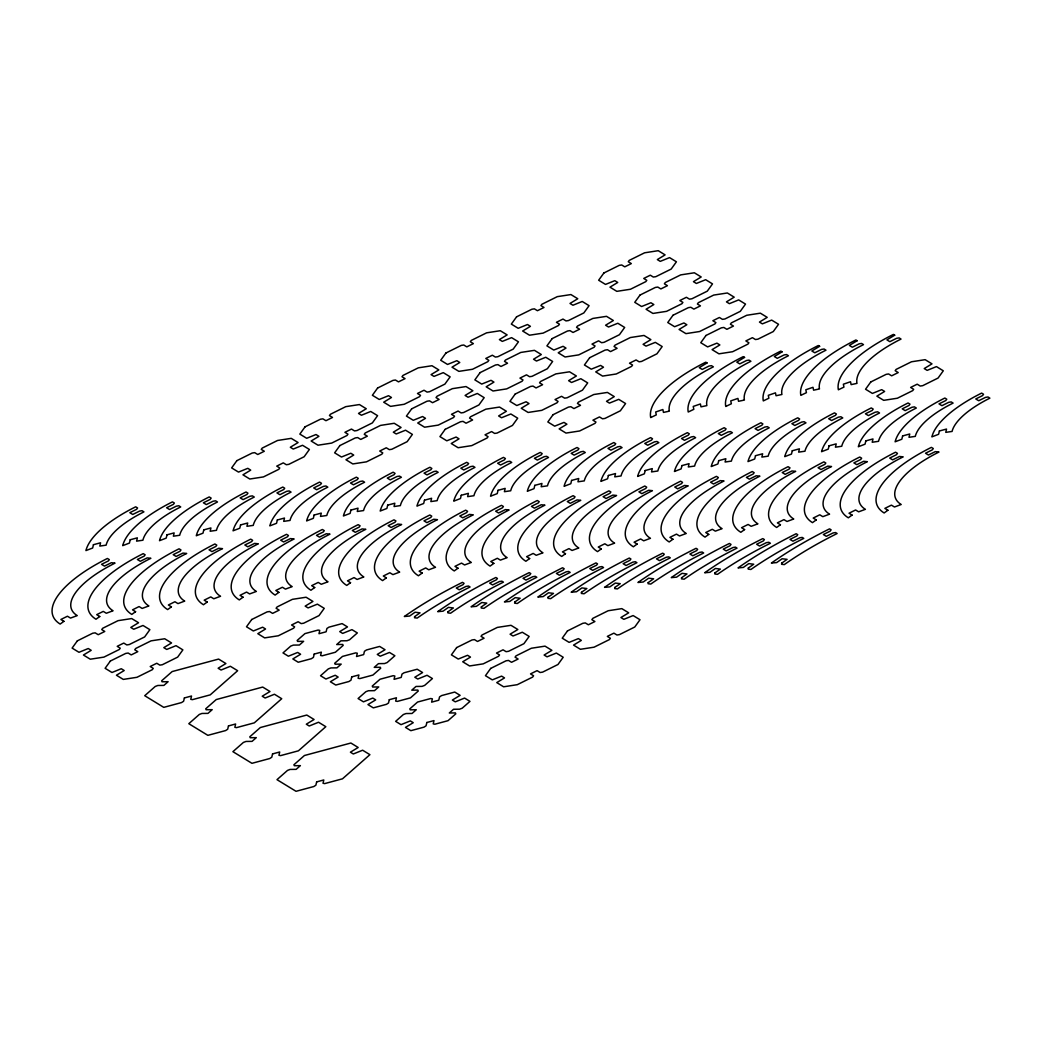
<?xml version="1.0" encoding="UTF-8"?>
<svg xmlns="http://www.w3.org/2000/svg" width="1042" height="1042" viewBox="0 0 1042 1042"><rect width="100%" height="100%" fill="white"/><g stroke="black" fill="none" stroke-linecap="round" stroke-linejoin="round"><path stroke-width="1.5" d="M414.599 616.643L414.534 617.75L417.204 618.075A198.358 73.344 -20.2 0 1 470.085 586.998L468.509 586.034L466.035 586.412L459.209 589.798L456.279 588.001L463.104 584.627L464.055 583.312L462.466 582.348A218.091 80.638 -20.2 0 0 404.335 616.512L409.649 616.043L415.068 612.227L420.017 612.839L414.599 616.643M447.969 611.784L447.904 612.891L450.574 613.217A198.358 73.344 -20.2 0 1 503.455 582.139L501.879 581.175L499.405 581.553L492.579 584.94L489.649 583.142L496.474 579.756L497.425 578.453L495.836 577.476A218.091 80.638 -20.2 0 0 437.705 611.654L443.019 611.185L448.438 607.369L453.387 607.968L447.969 611.784M481.339 606.926L481.274 608.033L483.944 608.359A198.358 73.344 -20.2 0 1 536.825 577.281L535.249 576.317L532.775 576.695L525.95 580.081L523.019 578.284L529.844 574.897L530.795 573.582L529.206 572.618A218.091 80.638 -20.2 0 0 471.075 606.796L476.389 606.327L481.808 602.51L486.757 603.11L481.339 606.926M514.709 602.068L514.644 603.175L517.314 603.5A198.358 73.344 -20.2 0 1 570.195 572.423L568.619 571.446L566.145 571.837L559.32 575.21L556.389 573.426L563.214 570.039L564.165 568.724L562.576 567.76A218.091 80.638 -20.2 0 0 504.445 601.924L509.759 601.455L515.178 597.652L520.127 598.251L514.709 602.068M548.079 597.196L548.014 598.316L550.684 598.642A198.358 73.344 -20.2 0 1 603.565 567.551L601.989 566.587L599.515 566.965L592.69 570.352L589.759 568.554L596.584 565.181L597.535 563.865L595.946 562.901A218.091 80.638 -20.2 0 0 537.815 597.066L543.129 596.597L548.535 592.781L553.497 593.393L548.079 597.196M581.449 592.338L581.384 593.445L584.054 593.771A198.358 73.344 -20.2 0 1 636.936 562.693L635.346 561.729L632.885 562.107L626.06 565.493L623.129 563.696L629.954 560.309L630.892 559.007L629.316 558.043A218.091 80.638 -20.2 0 0 571.185 592.208L576.5 591.739L581.905 587.922L586.867 588.535L581.449 592.338M614.819 587.48L614.754 588.587L617.424 588.912A198.358 73.344 -20.2 0 1 670.306 557.835L668.717 556.871L666.255 557.249L659.43 560.635L656.499 558.838L663.324 555.451L664.262 554.149L662.686 553.172A218.091 80.638 -20.2 0 0 604.555 587.349L609.857 586.88L615.275 583.064L620.237 583.663L614.819 587.48M648.189 582.621L648.124 583.728L650.794 584.054A198.358 73.344 -20.2 0 1 703.676 552.976L702.087 552.013L699.625 552.39L692.8 555.777L689.869 553.979L696.694 550.593L697.632 549.277L696.056 548.313A218.091 80.638 -20.2 0 0 637.925 582.491L643.227 582.009L648.645 578.206L653.608 578.805L648.189 582.621M681.559 577.763L681.494 578.87L684.164 579.196A198.358 73.344 -20.2 0 1 737.046 548.118L735.457 547.141L732.995 547.532L726.17 550.905L723.239 549.121L730.064 545.734L731.002 544.419L729.426 543.455A218.091 80.638 -20.2 0 0 671.282 577.62L676.597 577.151L682.015 573.347L686.978 573.947L681.559 577.763M714.929 572.892L714.864 573.999L717.534 574.324A198.358 73.344 -20.2 0 1 770.416 543.247L768.827 542.283L766.365 542.661L759.54 546.047L756.609 544.25L763.434 540.876L764.372 539.561L762.796 538.597A218.091 80.638 -20.2 0 0 704.653 572.761L709.967 572.292L715.385 568.476L720.348 569.088L714.929 572.892M748.299 568.033L748.234 569.14L750.904 569.466A198.358 73.344 -20.2 0 1 803.786 538.388L802.197 537.425L799.735 537.802L792.91 541.189L789.979 539.391L796.804 536.005L797.742 534.702L796.166 533.725A218.091 80.638 -20.2 0 0 738.023 567.903L743.337 567.434L748.755 563.618L753.718 564.217L748.299 568.033M781.669 563.175L781.604 564.282L784.274 564.608A198.358 73.344 -20.2 0 1 837.143 533.53L835.567 532.566L833.105 532.944L826.28 536.33L823.349 534.533L830.174 531.146L831.112 529.831L829.536 528.867A218.091 80.638 -20.2 0 0 771.393 563.045L776.707 562.576L782.125 558.759L787.088 559.359L781.669 563.175M93.428 544.706L92.66 548.014L85.952 550.58A89.417 33.057 -20.2 0 1 135.681 506.816L137.583 507.988L136.632 509.304L129.807 512.677L132.738 514.474L139.576 511.088L142.038 510.71L143.939 511.882A68.017 25.151 -20.2 0 0 106.115 545.161L99.811 546.086L100.579 542.778L93.428 544.706M130.211 539.756L129.429 543.064L122.735 545.643A89.417 33.057 -20.2 0 1 172.464 501.879L174.366 503.039L173.415 504.354L166.59 507.741L169.52 509.525L176.345 506.151L178.82 505.761L180.722 506.933A68.017 25.151 -20.2 0 0 142.897 540.225L136.593 541.137L137.362 537.841L130.211 539.756M166.994 534.82L166.212 538.115L159.517 540.694A89.417 33.057 -20.2 0 1 209.247 496.93L211.148 498.102L210.197 499.405L203.372 502.791L206.303 504.588L213.128 501.202L215.603 500.824L217.504 501.983A68.017 25.151 -20.2 0 0 179.68 535.275L173.376 536.2L174.144 532.892L166.994 534.82M203.776 529.87L202.995 533.178L196.3 535.757A89.417 33.057 -20.2 0 1 246.016 491.993L247.931 493.153L246.98 494.468L240.155 497.842L243.086 499.639L249.911 496.252L252.385 495.875L254.287 497.047A68.017 25.151 -20.2 0 0 216.462 530.326L210.145 531.251L210.927 527.942L203.776 529.87M184.382 697.945L183.6 701.253L181.555 702.568L163.763 707.362L144.721 695.704L155.232 686.47L157.837 685.48L163.894 685.402L168.114 681.689L162.057 681.768L161.64 680.817L172.151 671.569L218.612 659.078L225.906 663.546L218.13 668.235L221.06 670.032L230.36 666.268L237.641 670.722L210.224 694.871L192.418 699.651L190.764 699.325L191.533 696.017L184.382 697.945M240.559 524.921L239.777 528.229L233.082 530.808A89.417 33.057 -20.2 0 1 282.799 487.044L284.7 488.203L283.763 489.519L276.938 492.905L279.868 494.703L286.693 491.316L289.155 490.938L291.07 492.098A68.017 25.151 -20.2 0 0 253.245 525.389L246.928 526.301L247.709 523.006L240.559 524.921M228.472 725.922L227.69 729.231L225.645 730.559L207.853 735.339L188.81 723.695L199.322 714.447L201.927 713.457L207.97 713.379L212.203 709.667L206.147 709.745L205.73 708.794L216.241 699.56L262.701 687.069L269.995 691.523L262.219 696.212L265.15 698.01L274.45 694.246L281.731 698.713L254.313 722.848L236.508 727.629L234.854 727.303L235.622 723.995L228.472 725.922M277.328 519.984L276.56 523.292L269.865 525.858A89.417 33.057 -20.2 0 1 319.581 482.094L321.483 483.267L320.545 484.569L313.72 487.956L316.651 489.753L323.476 486.367L325.938 485.989L327.839 487.148A68.017 25.151 -20.2 0 0 290.028 520.44L283.711 521.365L284.492 518.056L277.328 519.984M314.111 515.035L313.342 518.343L306.635 520.922A89.417 33.057 -20.2 0 1 356.364 477.158L358.266 478.317L357.328 479.633L350.503 483.019L353.433 484.804L360.258 481.417L362.72 481.039L364.622 482.212A68.017 25.151 -20.2 0 0 326.81 515.49L320.493 516.415L321.275 513.107L314.111 515.035M272.561 753.913L271.78 757.208L269.735 758.537L251.943 763.317L232.9 751.673L243.411 742.425L246.016 741.448L252.06 741.37L256.293 737.645L250.236 737.723L249.82 736.785L260.331 727.537L306.791 715.046L314.085 719.501L306.309 724.203L309.24 726L318.539 722.236L325.82 726.691L298.403 750.826L280.598 755.619L278.943 755.294L279.712 751.985L272.561 753.913M314.202 654.076L313.421 657.372L311.376 658.7L298.22 662.243L292.841 658.948L300.604 654.246L297.673 652.448L288.387 656.213L282.994 652.917L290.757 646.092L293.375 645.102L299.419 645.024L303.639 641.312L297.595 641.39L297.178 640.439L304.941 633.614L318.084 630.071L319.751 630.397L318.982 633.705L326.133 631.791L326.901 628.482L328.959 627.154L342.102 623.611L347.494 626.919L339.718 631.608L342.662 633.406L351.949 629.642L357.341 632.937L349.578 639.762L346.96 640.752L340.916 640.83L336.696 644.542L342.74 644.464L343.157 645.415L335.394 652.24L322.252 655.783L320.584 655.457L321.353 652.149L314.202 654.076M350.893 510.085L350.125 513.393L343.417 515.972A89.417 33.057 -20.2 0 1 393.147 472.208L395.048 473.368L394.11 474.683L387.272 478.07L390.216 479.867L397.041 476.481L399.503 476.103L401.404 477.262A68.017 25.151 -20.2 0 0 363.58 510.554L357.276 511.479L358.044 508.17L350.893 510.085M316.651 781.891L315.869 785.199L313.824 786.528L296.032 791.308L276.99 779.663L287.501 770.416L290.106 769.426L296.149 769.348L300.383 765.636L294.326 765.714L293.909 764.763L304.42 755.515L350.88 743.024L358.174 747.492L350.399 752.181L353.329 753.978L362.629 750.214L369.91 754.668L342.492 778.817L324.687 783.597L323.033 783.271L323.801 779.963L316.651 781.891M387.676 505.149L386.895 508.457L380.2 511.023A89.417 33.057 -20.2 0 1 429.929 467.259L431.831 468.431L430.88 469.734L424.055 473.12L426.986 474.918L433.811 471.531L436.285 471.153L438.187 472.313A68.017 25.151 -20.2 0 0 400.362 505.604L394.058 506.529L394.827 503.221L387.676 505.149M351.74 676.883L350.972 680.192L348.914 681.52L335.771 685.05L330.379 681.755L338.155 677.066L335.224 675.268L325.925 679.032L320.545 675.737L328.308 668.899L330.913 667.922L336.957 667.844L341.19 664.119L335.133 664.197L334.716 663.259L342.479 656.421L355.635 652.891L357.302 653.217L356.52 656.525L363.671 654.597L364.453 651.289L366.497 649.961L379.653 646.431L385.032 649.726L377.269 654.428L380.2 656.213L389.487 652.448L394.879 655.744L387.116 662.582L384.511 663.559L378.454 663.637L374.234 667.362L380.278 667.284L380.695 668.222L372.932 675.06L359.79 678.589L358.122 678.264L358.904 674.956L351.74 676.883M424.459 500.199L423.677 503.507L416.982 506.086A89.417 33.057 -20.2 0 1 466.712 462.322L468.613 463.482L467.663 464.797L460.838 468.184L463.768 469.968L470.593 466.595L473.068 466.204L474.97 467.376A68.017 25.151 -20.2 0 0 437.145 500.655L430.841 501.58L431.609 498.271L424.459 500.199M389.291 699.703L388.51 702.998L386.465 704.327L373.31 707.87L367.93 704.574L375.693 699.872L372.762 698.075L363.476 701.839L358.083 698.544L365.846 691.719L368.451 690.729L374.508 690.651L378.728 686.938L372.684 687.017L372.268 686.066L380.03 679.241L393.173 675.698L394.84 676.024L394.058 679.332L401.222 677.417L401.991 674.109L404.049 672.78L417.191 669.238L422.583 672.546L414.807 677.235L417.738 679.032L427.038 675.268L432.417 678.563L424.667 685.389L422.049 686.378L416.005 686.457L411.772 690.169L417.829 690.091L418.246 691.041L410.483 697.866L397.328 701.409L395.673 701.084L396.442 697.775L389.291 699.703M461.241 495.263L460.46 498.558L453.765 501.137A89.417 33.057 -20.2 0 1 503.494 457.373L505.396 458.532L504.445 459.848L497.62 463.234L500.551 465.032L507.376 461.645L509.851 461.267L511.752 462.427A68.017 25.151 -20.2 0 0 473.928 495.718L467.624 496.643L468.392 493.335L461.241 495.263M426.829 722.51L426.061 725.818L424.003 727.147L410.861 730.676L405.468 727.381L413.244 722.692L410.314 720.895L401.014 724.659L395.634 721.364L403.384 714.525L406.002 713.549L412.046 713.47L416.279 709.745L410.222 709.823L409.806 708.886L417.568 702.048L430.724 698.518L432.378 698.843L431.609 702.152L438.76 700.224L439.542 696.916L441.587 695.587L454.742 692.057L460.121 695.353L452.358 700.055L455.289 701.839L464.576 698.075L469.968 701.37L462.205 708.208L459.6 709.185L453.544 709.263L449.323 712.988L455.367 712.91L455.784 713.848L448.021 720.686L434.879 724.216L433.212 723.89L433.993 720.582L426.829 722.51M498.024 490.313L497.242 493.621L490.548 496.187A89.417 33.057 -20.2 0 1 540.264 452.423L542.179 453.596L541.228 454.911L534.403 458.285L537.333 460.082L544.158 456.696L546.62 456.318L548.535 457.477A68.017 25.151 -20.2 0 0 510.71 490.769L504.393 491.694L505.175 488.385L498.024 490.313M534.793 485.364L534.025 488.672L527.33 491.251A89.417 33.057 -20.2 0 1 577.047 447.487L578.948 448.646L578.01 449.962L571.185 453.348L574.116 455.133L580.941 451.759L583.403 451.368L585.304 452.541A68.017 25.151 -20.2 0 0 547.493 485.832L541.176 486.744L541.957 483.449L534.793 485.364M571.576 480.427L570.808 483.722L564.113 486.301A89.417 33.057 -20.2 0 1 613.829 442.537L615.731 443.71L614.793 445.012L607.968 448.399L610.899 450.196L617.724 446.81L620.185 446.432L622.087 447.591A68.017 25.151 -20.2 0 0 584.275 480.883L577.958 481.808L578.74 478.499L571.576 480.427M608.359 475.478L607.59 478.786L600.882 481.365A89.417 33.057 -20.2 0 1 650.612 437.601L652.513 438.76L651.576 440.076L644.751 443.449L647.681 445.247L654.506 441.86L656.968 441.482L658.87 442.655A68.017 25.151 -20.2 0 0 621.058 475.933L614.741 476.858L615.522 473.55L608.359 475.478M645.141 470.528L644.373 473.836L637.665 476.415A89.417 33.057 -20.2 0 1 687.394 432.651L689.296 433.811L688.345 435.126L681.52 438.513L684.451 440.31L691.276 436.924L693.751 436.546L695.652 437.705A68.017 25.151 -20.2 0 0 657.828 470.997L651.524 471.909L652.292 468.613L645.141 470.528M681.924 465.592L681.142 468.9L674.448 471.466A89.417 33.057 -20.2 0 1 724.177 427.702L726.079 428.874L725.128 430.177L718.303 433.563L721.233 435.361L728.058 431.974L730.533 431.596L732.435 432.756A68.017 25.151 -20.2 0 0 694.61 466.048L688.306 466.972L689.075 463.664L681.924 465.592M718.706 460.642L717.925 463.95L711.23 466.529A89.417 33.057 -20.2 0 1 760.96 422.765L762.861 423.925L761.91 425.24L755.085 428.627L758.016 430.411L764.841 427.025L767.316 426.647L769.217 427.819A68.017 25.151 -20.2 0 0 731.393 461.098L725.089 462.023L725.857 458.714L718.706 460.642M755.489 455.693L754.708 459.001L748.013 461.58A89.417 33.057 -20.2 0 1 797.729 417.816L799.644 418.975L798.693 420.291L791.868 423.677L794.799 425.475L801.624 422.088L804.098 421.71L806 422.87A68.017 25.151 -20.2 0 0 768.175 456.162L761.858 457.086L762.64 453.778L755.489 455.693M792.272 450.756L791.49 454.065L784.795 456.63A89.417 33.057 -20.2 0 1 834.512 412.866L836.413 414.039L835.476 415.341L828.651 418.728L831.581 420.525L838.406 417.139L840.868 416.761L842.783 417.92A68.017 25.151 -20.2 0 0 804.958 451.212L798.641 452.137L799.422 448.828L792.272 450.756M829.041 445.807L828.273 449.115L821.578 451.694A89.417 33.057 -20.2 0 1 871.294 407.93L873.196 409.089L872.258 410.405L865.433 413.791L868.364 415.576L875.189 412.202L877.651 411.811L879.552 412.984A68.017 25.151 -20.2 0 0 841.741 446.263L835.423 447.187L836.205 443.879L829.041 445.807M865.824 440.87L865.055 444.166L858.347 446.744A89.417 33.057 -20.2 0 1 908.077 402.98L909.979 404.14L909.041 405.455L902.216 408.842L905.146 410.639L911.971 407.253L914.433 406.875L916.335 408.034A68.017 25.151 -20.2 0 0 878.523 441.326L872.206 442.251L872.988 438.942L865.824 440.87M902.606 435.921L901.838 439.229L895.13 441.795A89.417 33.057 -20.2 0 1 944.86 398.031L946.761 399.203L945.81 400.519L938.985 403.892L941.929 405.69L948.754 402.303L951.216 401.925L953.117 403.085A68.017 25.151 -20.2 0 0 915.293 436.377L908.989 437.301L909.757 433.993L902.606 435.921M939.389 430.971L938.608 434.28L931.913 436.858A89.417 33.057 -20.2 0 1 981.642 393.095L983.544 394.254L982.593 395.569L975.768 398.956L978.698 400.74L985.524 397.367L987.998 396.976L989.9 398.148A68.017 25.151 -20.2 0 0 952.075 431.44L945.771 432.352L946.54 429.057L939.389 430.971M63.927 621.345L60.162 624.054A98.638 36.47 -20.2 0 1 107.417 558.46L109.319 559.632L108.381 560.935L101.556 564.321L104.487 566.119L111.312 562.732L115.037 563.123A78.918 29.176 -20.2 0 0 77.238 615.601L70.504 618.088L67.456 616.226L60.879 619.482L63.927 621.345M77.355 640.843L72.119 648.098L78.971 652.292L88.27 648.528L91.201 650.325L83.425 655.027L90.276 659.208L103.939 657.111L119.296 649.492L120.247 648.189L117.199 646.327L123.764 643.07L126.811 644.933L129.286 644.542L144.643 636.936L149.866 629.668L143.014 625.474L133.728 629.238L130.797 627.453L138.56 622.751L131.709 618.557L118.046 620.667L102.689 628.274L101.751 629.589L104.786 631.452L98.222 634.708L95.174 632.846L92.712 633.223L77.355 640.843M99.758 616.512L95.994 619.222A98.638 36.47 -20.2 0 1 143.236 553.641L145.151 554.8L144.2 556.115L137.375 559.489L140.305 561.286L147.13 557.9L150.856 558.291A78.918 29.176 -20.2 0 0 113.057 610.768L106.323 613.256L103.275 611.394L96.711 614.65L99.758 616.512M236.873 460.642L231.65 467.91L238.501 472.091L247.788 468.327L250.718 470.124L242.955 474.826L249.806 479.02L263.47 476.91L278.826 469.304L279.764 467.988L276.729 466.126L283.294 462.869L286.342 464.732L288.803 464.354L304.16 456.735L309.396 449.467L302.545 445.286L293.245 449.05L290.314 447.252L298.09 442.55L291.239 438.356L277.576 440.466L262.219 448.086L261.268 449.389L264.316 451.251L257.752 454.507L254.704 452.645L252.229 453.023L236.873 460.642M135.577 611.693L131.813 614.402A98.638 36.47 -20.2 0 1 179.068 548.808L180.969 549.968L180.019 551.283L173.193 554.67L176.137 556.454L182.962 553.081L186.674 553.458A78.918 29.176 -20.2 0 0 148.876 605.936L142.142 608.437L139.107 606.561L132.529 609.831L135.577 611.693M110.361 661.032L105.125 668.3L111.976 672.494L121.276 668.73L124.206 670.527L116.43 675.216L123.282 679.41L136.945 677.3L152.301 669.693L153.252 668.378L150.204 666.515L156.769 663.259L159.817 665.122L162.291 664.744L177.648 657.124L182.871 649.869L176.02 645.675L166.733 649.44L163.802 647.642L171.565 642.953L164.714 638.759L151.051 640.856L135.694 648.476L134.757 649.791L137.804 651.654L131.227 654.91L128.179 653.047L125.717 653.425L110.361 661.032M171.409 606.861L167.645 609.57A98.638 36.47 -20.2 0 1 214.886 543.976L216.788 545.135L215.85 546.451L209.025 549.837L211.956 551.622L218.781 548.248L222.506 548.639A78.918 29.176 -20.2 0 0 184.708 601.104L177.974 603.605L174.926 601.742L168.361 604.998L171.409 606.861M305.072 426.829L299.835 434.097L306.687 438.291L315.986 434.527L318.917 436.324L311.141 441.013L317.992 445.208L331.656 443.097L347.012 435.491L347.963 434.175L344.915 432.313L351.48 429.057L354.527 430.919L357.002 430.541L372.359 422.922L377.582 415.667L370.731 411.473L361.444 415.237L358.513 413.44L366.276 408.751L359.425 404.557L345.762 406.654L330.405 414.273L329.467 415.589L332.515 417.451L325.938 420.707L322.89 418.845L320.428 419.223L305.072 426.829M207.228 602.029L203.464 604.738A98.638 36.47 -20.2 0 1 250.718 539.144L252.62 540.303L251.669 541.619L244.844 545.005L247.775 546.803L254.6 543.416L258.325 543.807A78.918 29.176 -20.2 0 0 220.526 596.271L213.792 598.772L210.758 596.91L204.18 600.166L207.228 602.029M377.621 388.015L372.385 395.27L379.236 399.464L388.536 395.7L391.466 397.497L383.69 402.186L390.542 406.38L404.205 404.283L419.561 396.663L420.512 395.348L417.464 393.485L424.029 390.229L427.077 392.092L429.551 391.714L444.908 384.107L450.131 376.839L443.28 372.645L433.993 376.409L431.062 374.612L438.825 369.923L431.974 365.729L418.311 367.839L402.954 375.446L402.017 376.761L405.064 378.624L398.487 381.88L395.439 380.017L392.977 380.395L377.621 388.015M339.874 445.572L334.638 452.827L341.489 457.021L350.789 453.257L353.72 455.054L345.944 459.743L352.808 463.937L366.458 461.84L381.815 454.221L382.766 452.905L379.718 451.043L386.282 447.786L389.33 449.649L391.805 449.271L407.162 441.665L412.385 434.397L405.533 430.203L396.247 433.967L393.316 432.183L401.079 427.481L394.228 423.286L380.564 425.397L365.208 433.003L364.27 434.319L367.318 436.181L360.74 439.437L357.693 437.575L355.231 437.953L339.874 445.572M243.046 597.196L239.295 599.905A98.638 36.47 -20.2 0 1 286.537 534.312L288.439 535.484L287.501 536.786L280.676 540.173L283.606 541.97L290.431 538.584L294.157 538.975A78.918 29.176 -20.2 0 0 256.358 591.439L249.624 593.94L246.576 592.077L240.012 595.334L243.046 597.196M251.721 619.508L246.498 626.776L253.349 630.97L262.636 627.206L265.567 629.003L257.804 633.692L264.655 637.886L278.318 635.776L293.675 628.17L294.612 626.854L291.578 624.992L298.142 621.735L301.19 623.598L303.652 623.22L319.008 615.601L324.244 608.346L317.393 604.152L308.093 607.916L305.163 606.118L312.939 601.429L306.087 597.235L292.424 599.332L277.068 606.952L276.117 608.268L279.165 610.13L272.6 613.386L269.552 611.524L267.078 611.901L251.721 619.508M445.937 353.004L440.701 360.258L447.552 364.453L456.852 360.688L459.782 362.486L452.007 367.175L458.871 371.369L472.521 369.272L487.877 361.652L488.828 360.337L485.78 358.474L492.358 355.218L495.393 357.08L497.868 356.703L513.224 349.096L518.447 341.828L511.596 337.634L502.309 341.398L499.378 339.601L507.141 334.912L500.29 330.718L486.627 332.828L471.271 340.434L470.333 341.75L473.381 343.613L466.803 346.869L463.768 345.006L461.293 345.384L445.937 353.004M278.878 592.364L275.114 595.073A98.638 36.47 -20.2 0 1 322.369 529.479L324.27 530.652L323.32 531.954L316.494 535.341L319.425 537.138L326.25 533.751L329.975 534.142A78.918 29.176 -20.2 0 0 292.177 586.62L285.443 589.108L282.395 587.245L275.83 590.501L278.878 592.364M411.655 408.842L406.432 416.097L413.283 420.291L422.57 416.526L425.501 418.324L417.738 423.013L424.589 427.207L438.252 425.11L453.609 417.49L454.546 416.175L451.499 414.312L458.076 411.056L461.124 412.919L463.586 412.541L478.942 404.934L484.178 397.666L477.327 393.472L468.027 397.236L465.097 395.439L472.873 390.75L466.021 386.556L452.358 388.666L437.002 396.273L436.051 397.588L439.099 399.451L432.534 402.707L429.486 400.844L427.012 401.222L411.655 408.842M314.697 587.532L310.946 590.241A98.638 36.47 -20.2 0 1 358.188 524.647L360.089 525.819L359.151 527.135L352.326 530.508L355.257 532.306L362.082 528.919L365.807 529.31A78.918 29.176 -20.2 0 0 328.009 581.788L321.275 584.275L318.227 582.413L311.662 585.669L314.697 587.532M516.572 316.833L511.335 324.101L518.187 328.295L527.486 324.531L530.417 326.328L522.641 331.017L529.492 335.211L543.156 333.114L558.512 325.495L559.463 324.179L556.415 322.317L562.98 319.06L566.027 320.923L568.489 320.545L583.846 312.926L589.082 305.671L582.231 301.477L572.931 305.241L570 303.443L577.776 298.754L570.925 294.56L557.262 296.657L541.905 304.277L540.954 305.593L544.002 307.455L537.438 310.711L534.39 308.849L531.928 309.227L516.572 316.833M480.102 372.619L474.865 379.887L481.717 384.081L491.016 380.317L493.947 382.101L486.171 386.803L493.022 390.997L506.686 388.887L522.042 381.281L522.993 379.965L519.945 378.103L526.51 374.846L529.557 376.709L532.032 376.331L547.389 368.712L552.612 361.457L545.761 357.263L536.474 361.027L533.543 359.23L541.306 354.527L534.455 350.346L520.792 352.443L505.435 360.063L504.497 361.366L507.545 363.228L500.968 366.484L497.92 364.622L495.458 365.013L480.102 372.619M445.181 429.343L439.945 436.611L446.797 440.805L456.096 437.041L459.027 438.838L451.251 443.527L458.115 447.721L471.765 445.611L487.122 438.005L488.073 436.689L485.025 434.827L491.603 431.57L494.637 433.433L497.112 433.055L512.469 425.436L517.692 418.181L510.84 413.987L501.554 417.751L498.623 415.953L506.386 411.264L499.535 407.07L485.872 409.167L470.515 416.787L469.577 418.103L472.625 419.965L466.048 423.221L463 421.359L460.538 421.736L445.181 429.343M350.529 582.712L346.765 585.409A98.638 36.47 -20.2 0 1 394.019 519.828L395.921 520.987L394.97 522.303L388.145 525.689L391.076 527.473L397.901 524.087L401.626 524.478A78.918 29.176 -20.2 0 0 363.827 576.955L357.093 579.456L354.046 577.581L347.481 580.85L350.529 582.712M552.156 338.611L546.92 345.879L553.771 350.073L563.071 346.309L566.001 348.093L558.225 352.795L565.077 356.989L578.74 354.879L594.096 347.273L595.047 345.957L591.999 344.094L598.564 340.838L601.612 342.701L604.073 342.323L619.443 334.703L624.666 327.449L617.815 323.254L608.528 327.019L605.597 325.221L613.36 320.519L606.509 316.338L592.846 318.435L577.489 326.055L576.552 327.357L579.586 329.22L573.022 332.476L569.974 330.614L567.512 331.004L552.156 338.611M515.165 394.084L509.942 401.339L516.793 405.533L526.08 401.769L529.01 403.567L521.247 408.256L528.099 412.45L541.762 410.353L557.118 402.733L558.056 401.417L555.021 399.555L561.586 396.299L564.634 398.161L567.095 397.783L582.452 390.177L587.688 382.909L580.837 378.715L571.537 382.479L568.606 380.682L576.382 375.993L569.531 371.799L555.868 373.896L540.511 381.515L539.561 382.831L542.608 384.693L536.044 387.95L532.996 386.087L530.521 386.465L515.165 394.084M603.891 272.978L598.655 280.233L605.519 284.427L614.806 280.663L617.737 282.46L609.961 287.149L616.825 291.343L630.475 289.246L645.832 281.627L646.782 280.324L643.735 278.448L650.312 275.192L653.347 277.055L655.822 276.677L671.178 269.07L676.414 261.803L669.55 257.608L660.263 261.373L657.333 259.588L665.096 254.886L658.244 250.692L644.594 252.802L629.225 260.409L628.287 261.724L631.335 263.587L624.757 266.843L621.722 264.981L619.248 265.358L603.891 272.978M386.348 577.88L382.596 580.589A98.638 36.47 -20.2 0 1 429.838 514.995L431.74 516.155L430.802 517.47L423.977 520.857L426.907 522.641L433.733 519.268L437.458 519.645A78.918 29.176 -20.2 0 0 399.659 572.123L392.925 574.624L389.877 572.761L383.313 576.018L386.348 577.88M422.179 573.048L418.415 575.757A98.638 36.47 -20.2 0 1 465.67 510.163L467.571 511.322L466.621 512.638L459.796 516.024L462.726 517.822L469.551 514.435L473.276 514.826A78.918 29.176 -20.2 0 0 435.478 567.291L428.744 569.792L425.696 567.929L419.131 571.185L422.179 573.048M589.655 357.719L584.432 364.987L591.283 369.181L600.57 365.416L603.5 367.201L595.737 371.903L602.589 376.097L616.252 373.987L631.608 366.38L632.546 365.065L629.498 363.202L636.076 359.946L639.124 361.808L641.585 361.431L656.942 353.811L662.178 346.556L655.327 342.362L646.027 346.126L643.096 344.329L650.872 339.627L644.021 335.446L630.358 337.543L615.001 345.163L614.051 346.465L617.098 348.328L610.534 351.597L607.486 349.721L605.011 350.112L589.655 357.719M553.068 414.703L547.832 421.971L554.683 426.165L563.982 422.401L566.913 424.185L559.137 428.887L566.001 433.081L579.652 430.971L595.008 423.365L595.959 422.049L592.911 420.187L599.489 416.93L602.523 418.793L604.998 418.415L620.355 410.795L625.578 403.541L618.727 399.347L609.44 403.111L606.509 401.313L614.272 396.624L607.421 392.43L593.758 394.527L578.401 402.147L577.463 403.449L580.511 405.325L573.934 408.581L570.886 406.706L568.424 407.096L553.068 414.703M639.996 295.068L634.76 302.323L641.611 306.517L650.911 302.753L653.842 304.551L646.066 309.24L652.917 313.434L666.58 311.337L681.937 303.717L682.888 302.401L679.84 300.539L686.404 297.283L689.452 299.145L691.927 298.767L707.284 291.161L712.507 283.893L705.655 279.699L696.369 283.463L693.438 281.666L701.201 276.977L694.35 272.783L680.687 274.893L665.33 282.499L664.392 283.815L667.427 285.677L660.862 288.934L657.815 287.071L655.353 287.449L639.996 295.068M457.998 568.216L454.247 570.925A98.638 36.47 -20.2 0 1 501.489 505.331L503.39 506.503L502.452 507.806L495.627 511.192L498.558 512.99L505.383 509.603L509.108 509.994A78.918 29.176 -20.2 0 0 471.31 562.459L464.576 564.959L461.528 563.097L454.95 566.353L457.998 568.216M493.83 563.383L490.066 566.093A98.638 36.47 -20.2 0 1 537.307 500.499L539.222 501.671L538.271 502.973L531.446 506.36L534.377 508.157L541.202 504.771L544.927 505.162A78.918 29.176 -20.2 0 0 507.128 557.639L500.394 560.127L497.347 558.265L490.782 561.521L493.83 563.383M673.002 315.257L667.766 322.525L674.617 326.719L683.917 322.955L686.847 324.739L679.071 329.441L685.923 333.635L699.586 331.525L714.942 323.919L715.893 322.603L712.845 320.741L719.41 317.484L722.458 319.347L724.932 318.969L740.289 311.35L745.512 304.095L738.661 299.901L729.374 303.665L726.443 301.867L734.206 297.165L727.355 292.984L713.692 295.081L698.335 302.701L697.398 304.004L700.445 305.866L693.868 309.122L690.82 307.26L688.358 307.65L673.002 315.257M456.643 647.59L451.407 654.858L458.259 659.052L467.558 655.288L470.489 657.085L462.713 661.774L469.564 665.968L483.228 663.858L498.584 656.252L499.535 654.936L496.487 653.073L503.052 649.817L506.099 651.68L508.574 651.302L523.931 643.682L529.154 636.428L522.303 632.233L513.016 635.998L510.085 634.2L517.848 629.511L510.997 625.317L497.334 627.414L481.977 635.034L481.039 636.349L484.087 638.212L477.51 641.468L474.462 639.606L472 639.983L456.643 647.59M529.649 558.551L525.884 561.26A98.638 36.47 -20.2 0 1 573.139 495.666L575.041 496.839L574.103 498.154L567.278 501.528L570.208 503.325L577.034 499.939L580.759 500.329A78.918 29.176 -20.2 0 0 542.96 552.807L536.226 555.295L533.178 553.432L526.601 556.688L529.649 558.551M706.007 335.459L700.771 342.714L707.635 346.908L716.922 343.144L719.853 344.941L712.077 349.63L718.941 353.824L732.591 351.727L747.948 344.107L748.898 342.792L745.851 340.929L752.428 337.673L755.463 339.536L757.938 339.158L773.294 331.551L778.53 324.283L771.666 320.089L762.379 323.854L759.449 322.069L767.212 317.367L760.36 313.173L746.71 315.283L731.341 322.89L730.403 324.205L733.451 326.068L726.873 329.324L723.838 327.462L721.364 327.839L706.007 335.459M565.48 553.732L561.716 556.428A98.638 36.47 -20.2 0 1 608.958 490.847L610.872 492.006L609.922 493.322L603.097 496.708L606.027 498.493L612.852 495.106L616.577 495.497A78.918 29.176 -20.2 0 0 578.779 547.975L572.045 550.476L568.997 548.6L562.433 551.856L565.48 553.732M707.023 362.955L699.26 367.644L702.191 369.441L709.016 366.055L711.478 365.677L713.379 366.849A78.918 29.176 -20.2 0 0 669.329 411.16L663.454 412.411L662.868 409.519L655.692 411.994L656.291 414.885L650.703 417.582A98.638 36.47 -20.2 0 1 705.773 362.186L707.023 362.955M490.678 668.417L485.455 675.685L492.306 679.879L501.593 676.115L504.523 677.912L496.76 682.601L503.612 686.795L517.275 684.685L532.631 677.079L533.569 675.763L530.521 673.9L537.099 670.644L540.134 672.507L542.608 672.129L557.965 664.509L563.201 657.255L556.35 653.06L547.05 656.825L544.119 655.027L551.895 650.338L545.031 646.144L531.381 648.241L516.024 655.861L515.074 657.176L518.121 659.039L511.544 662.295L508.509 660.433L506.034 660.81L490.678 668.417M601.299 548.9L597.535 551.609A98.638 36.47 -20.2 0 1 644.79 486.015L646.691 487.174L645.74 488.49L638.915 491.876L641.846 493.661L648.684 490.287L652.396 490.665A78.918 29.176 -20.2 0 0 614.598 543.143L607.864 545.643L604.829 543.781L598.251 547.037L601.299 548.9M744.561 357.393L736.785 362.095L739.716 363.892L746.541 360.506L749.016 360.128L750.917 361.287A78.918 29.176 -20.2 0 0 706.867 405.598L700.992 406.849L700.393 403.97L693.23 406.432L693.816 409.324L688.241 412.02A98.638 36.47 -20.2 0 1 743.298 356.625L744.561 357.393M567.473 630.918L562.25 638.186L569.101 642.367L578.388 638.603L581.319 640.4L573.556 645.102L580.407 649.296L594.07 647.186L609.427 639.567L610.365 638.264L607.33 636.402L613.894 633.145L616.942 635.008L619.404 634.63L634.76 627.01L639.996 619.743L633.145 615.562L623.845 619.326L620.915 617.528L628.691 612.826L621.84 608.632L608.176 610.742L592.82 618.349L591.869 619.664L594.917 621.527L588.352 624.783L585.304 622.921L582.83 623.298L567.473 630.918M637.131 544.067L633.367 546.776A98.638 36.47 -20.2 0 1 680.608 481.183L682.51 482.342L681.572 483.657L674.747 487.044L677.678 488.841L684.503 485.455L688.228 485.846A78.918 29.176 -20.2 0 0 650.429 538.31L643.695 540.811L640.648 538.948L634.083 542.205L637.131 544.067M782.086 351.844L774.323 356.533L777.254 358.331L784.079 354.944L786.541 354.567L788.442 355.739A78.918 29.176 -20.2 0 0 744.405 400.05L738.518 401.3L737.931 398.409L730.755 400.883L731.354 403.775L725.766 406.471A98.638 36.47 -20.2 0 1 780.836 351.076L782.086 351.844M672.95 539.235L669.185 541.944A98.638 36.47 -20.2 0 1 716.44 476.35L718.342 477.523L717.391 478.825L710.566 482.212L713.496 484.009L720.322 480.623L724.047 481.013A78.918 29.176 -20.2 0 0 686.248 533.478L679.514 535.979L676.479 534.116L669.902 537.372L672.95 539.235M819.624 346.283L811.848 350.985L814.779 352.782L821.604 349.396L824.079 349.018L825.98 350.177A78.918 29.176 -20.2 0 0 781.93 394.488L776.056 395.739L775.456 392.86L768.293 395.322L768.879 398.213L763.304 400.91A98.638 36.47 -20.2 0 1 818.361 345.514L819.624 346.283M708.768 534.403L705.017 537.112A98.638 36.47 -20.2 0 1 752.259 471.518L754.161 472.69L753.223 473.993L746.398 477.379L749.328 479.177L756.153 475.79L759.878 476.181A78.918 29.176 -20.2 0 0 722.08 528.659L715.346 531.146L712.298 529.284L705.734 532.54L708.768 534.403M857.149 340.734L849.386 345.423L852.317 347.22L859.142 343.834L861.604 343.456L863.518 344.628A78.918 29.176 -20.2 0 0 819.468 388.94L813.594 390.19L812.994 387.298L805.818 389.773L806.417 392.665L800.842 395.348A98.638 36.47 -20.2 0 1 855.899 339.966L857.149 340.734M744.6 529.57L740.836 532.28A98.638 36.47 -20.2 0 1 788.091 466.686L789.992 467.858L789.041 469.174L782.216 472.547L785.147 474.344L791.972 470.958L795.697 471.349A78.918 29.176 -20.2 0 0 757.899 523.826L751.165 526.314L748.117 524.452L741.552 527.708L744.6 529.57M894.687 335.172L886.911 339.874L889.842 341.672L896.667 338.285L899.142 337.908L901.043 339.067A78.918 29.176 -20.2 0 0 856.993 383.378L851.119 384.628L850.533 381.75L843.356 384.211L843.942 387.103L838.367 389.799A98.638 36.47 -20.2 0 1 893.437 334.404L894.687 335.172M870.786 381.958L865.55 389.226L872.401 393.42L881.701 389.656L884.632 391.44L876.856 396.142L883.707 400.336L897.37 398.226L912.727 390.62L913.678 389.304L910.63 387.442L917.194 384.185L920.242 386.048L922.717 385.67L938.074 378.051L943.297 370.796L936.445 366.602L927.159 370.366L924.228 368.568L931.991 363.866L925.14 359.672L911.476 361.782L896.12 369.402L895.182 370.705L898.23 372.567L891.652 375.823L888.605 373.961L886.143 374.352L870.786 381.958M780.419 524.751L776.668 527.447A98.638 36.47 -20.2 0 1 823.909 461.867L825.811 463.026L824.873 464.341L818.048 467.728L820.979 469.512L827.804 466.126L831.529 466.516A78.918 29.176 -20.2 0 0 793.73 518.994L786.997 521.482L783.949 519.619L777.384 522.876L780.419 524.751M816.251 519.919L812.486 522.628A98.638 36.47 -20.2 0 1 859.741 457.034L861.643 458.193L860.692 459.509L853.867 462.895L856.798 464.68L863.623 461.306L867.348 461.684A78.918 29.176 -20.2 0 0 829.549 514.162L822.815 516.663L819.767 514.8L813.203 518.056L816.251 519.919M852.069 515.087L848.318 517.796A98.638 36.47 -20.2 0 1 895.56 452.202L897.462 453.361L896.524 454.677L889.699 458.063L892.629 459.861L899.454 456.474L903.18 456.865A78.918 29.176 -20.2 0 0 865.381 509.33L858.647 511.83L855.599 509.968L849.022 513.224L852.069 515.087M887.901 510.254L884.137 512.964A98.638 36.47 -20.2 0 1 931.392 447.37L933.293 448.542L932.343 449.844L925.517 453.231L928.448 455.028L935.273 451.642L938.998 452.033A78.918 29.176 -20.2 0 0 901.2 504.497L894.466 506.998L891.418 505.136L884.853 508.392L887.901 510.254"/></g></svg>
